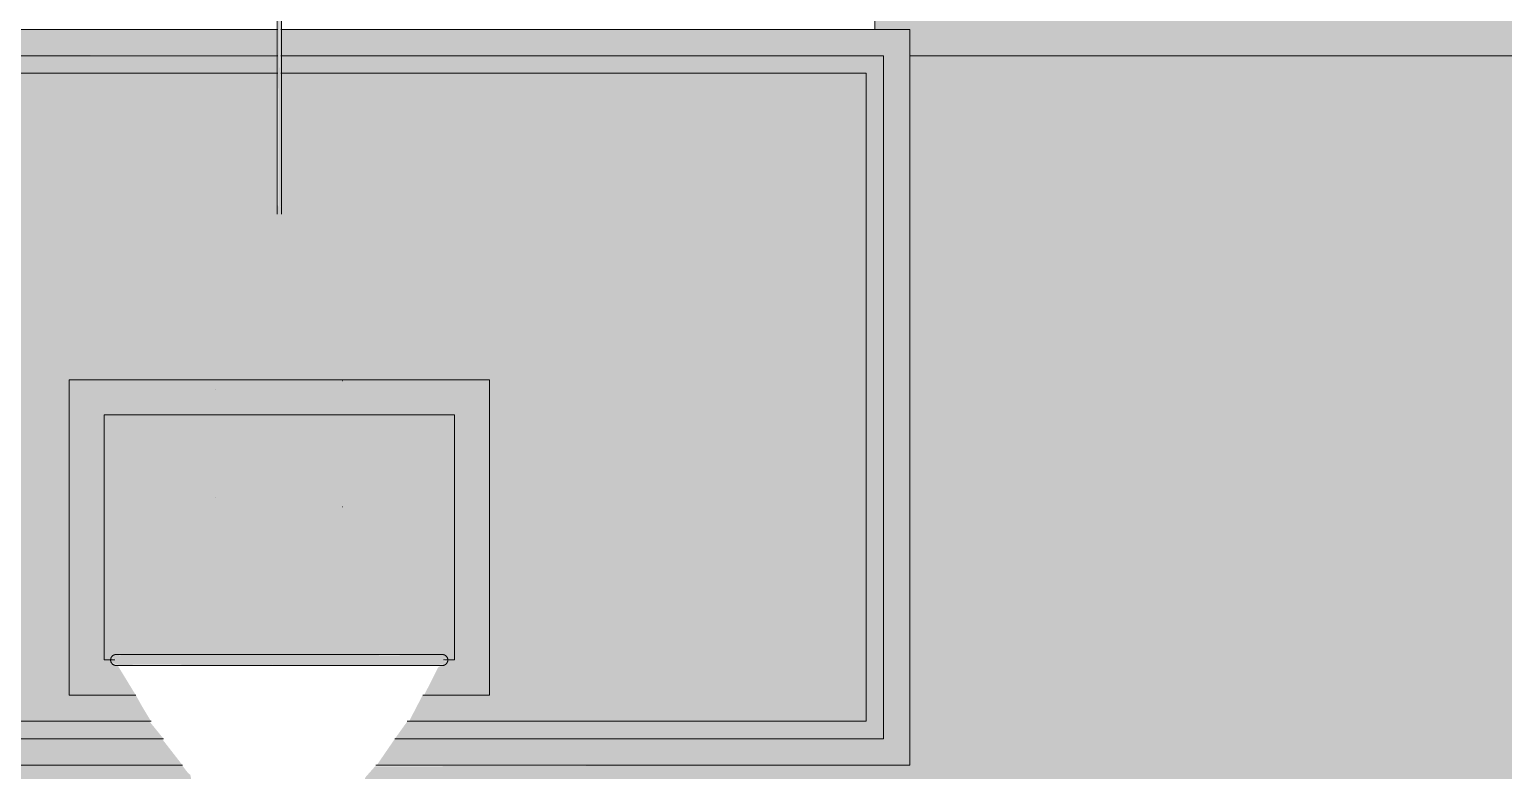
# Model space of a CAD drawing. Header units: inches. Extents: x 21380 to 98133, y -290 to 853.
# Drawn here: x 35903.7 to 35987.9, y 113.7 to 156 of the extents above; entities that cross this region are included whole.
import ezdxf

# ---------------------------------------------------------------- set-up
doc = ezdxf.new("R2010")
doc.units = ezdxf.units.IN
doc.header["$MEASUREMENT"] = 0
for name, color, linetype, lineweight in [('A-WALL-PATT', 111, 'Continuous', 25), ('M-HVAC-DUCT', 70, 'Continuous', 9), ('Q-SPCQ', 91, 'Continuous', 9)]:
    doc.layers.add(name, color=color, linetype=linetype, lineweight=lineweight)

# ---------------------------------------------------------------- blocks, each defined once
blk = doc.blocks.new('Basketball_Backstop-Performance_Sports_Systems-3103-Ceiling_Hung - 27_-0_ to 27_-11 7_8_-652462-Building Section - East_West looking South')
at = {"layer": 'Q-SPCQ'}
h = blk.add_hatch(color=256, dxfattribs=at)
h.paths.add_polyline_path([(-25622.169, 208.894), (-25622.233, 209.062), (-25622.231, 209.011), (-25622.169, 208.895)], flags=0)
h.paths.add_polyline_path([(-25622.169, 145.856), (-25622.233, 208.891), (-25622.294, 208.884), (-25622.227, 145.882), (-25622.197, 145.862)], flags=0)
for points in [[(-25622.169, 145.856), (-25622.061, 145.965), (-25622.044, 146.074), (-25622.106, 208.891), (-25622.169, 208.884), (-25622.169, 149.666)], [(-25612.79, 120), (-25612.591, 120.156), (-25612.848, 120.27), (-25613.781, 120.278), (-25614.039, 120.261), (-25617.032, 120.279), (-25618.168, 120.284), (-25619.198, 120.312), (-25622.554, 120.296), (-25623.182, 120.312), (-25625.369, 120.276), (-25626.978, 120.312), (-25629.849, 120.303), (-25631.5, 120.27), (-25631.757, 120.156), (-25631.5, 120), (-25612.848, 120)], [(-25621.166, 119.687), (-25618.168, 119.706), (-25617.081, 119.694), (-25613.781, 119.693), (-25612.848, 119.73), (-25612.591, 119.844), (-25612.848, 120), (-25631.558, 120), (-25631.757, 119.844), (-25631.327, 119.714), (-25631.004, 119.693), (-25630.309, 119.739), (-25627.316, 119.721), (-25625.42, 119.695), (-25625.15, 119.688), (-25622.554, 119.724), (-25621.224, 119.689)]]:
    blk.add_hatch(color=256, dxfattribs=at).paths.add_polyline_path(points, flags=0)
h = blk.add_hatch(color=256, dxfattribs=at)
h.paths.add_polyline_path([(-25616.374, 114), (-25586.174, 114), (-25586.174, 156), (-25622.044, 156), (-25622.044, 154.5), (-25587.674, 154.5), (-25587.674, 115.5), (-25615.581, 115.487), (-25616.601, 114)], flags=0)
h.paths.add_polyline_path([(-25627.974, 114), (-25627.701, 114), (-25628.866, 115.5), (-25656.674, 115.5), (-25656.674, 154.5), (-25622.294, 154.548), (-25622.294, 156), (-25658.174, 156), (-25658.174, 114), (-25627.993, 114)], flags=0)
h = blk.add_hatch(color=256, dxfattribs=at)
h.paths.add_polyline_path([(-25613.781, 115.5), (-25587.674, 115.5), (-25587.674, 154.5), (-25622.044, 154.5), (-25622.044, 153.5), (-25588.674, 153.5), (-25588.674, 116.5), (-25614.856, 116.5), (-25615.572, 115.5), (-25613.926, 115.5)], flags=0)
h.paths.add_polyline_path([(-25629.588, 115.5), (-25628.775, 115.5), (-25629.588, 116.5), (-25655.674, 116.5), (-25655.674, 153.5), (-25622.294, 153.5), (-25622.294, 154.5), (-25656.674, 154.5), (-25656.674, 115.5), (-25629.649, 115.5)], flags=0)
h.paths.add_polyline_path([(-25610.174, 118), (-25610.174, 136), (-25634.174, 136), (-25634.174, 118), (-25630.373, 118.011), (-25631.417, 119.723), (-25631.605, 119.777), (-25631.757, 119.844), (-25631.558, 120), (-25632.174, 120), (-25632.174, 134), (-25612.174, 134), (-25612.174, 120), (-25612.726, 119.95), (-25612.591, 119.844), (-25613.095, 119.583), (-25613.899, 118), (-25612.591, 118)], flags=0)
h = blk.add_hatch(color=256, dxfattribs=at)
h.paths.add_polyline_path([(-25655.674, 116.5), (-25629.492, 116.5), (-25630, 117.346), (-25630.366, 118), (-25634.174, 118), (-25634.174, 136), (-25610.174, 136), (-25610.174, 118), (-25613.982, 118), (-25614.76, 116.5), (-25588.674, 116.5), (-25588.674, 153.5), (-25622.044, 153.5), (-25622.106, 145.885), (-25622.231, 145.885), (-25622.294, 146.074), (-25622.294, 153.5), (-25655.674, 153.5), (-25655.674, 125.253)], flags=0)
h.paths.add_polyline_path([(-25632.174, 120), (-25631.558, 120), (-25631.757, 120.156), (-25631.253, 120.292), (-25630.24, 120.305), (-25618.168, 120.312), (-25612.79, 120.244), (-25612.641, 120.117), (-25612.716, 120), (-25612.174, 120), (-25612.174, 134), (-25632.174, 134), (-25632.174, 120.208)], flags=0)
for p, q in [((-25622.294, 208.887), (-25622.294, 145.456)), ((-25622.044, 145.456), (-25622.044, 208.887)), ((-25588.174, 157.563), (-25588.174, 156)), ((-25622.25, 156), (-25658.174, 156)), ((-25586.174, 156), (-25622.087, 156)), ((-25586.174, 114), (-25586.174, 156)), ((-25656.674, 154.5), (-25622.251, 154.5)), ((-25622.251, 154.5), (-25656.674, 154.5)), ((-25622.087, 154.5), (-25587.674, 154.5)), ((-25587.674, 154.5), (-25622.087, 154.5)), ((-25587.674, 154.5), (-25587.674, 115.5)), ((-25587.674, 115.5), (-25587.674, 154.5)), ((-25622.251, 153.5), (-25655.674, 153.5)), ((-25655.674, 153.5), (-25622.251, 153.5)), ((-25588.674, 153.5), (-25622.087, 153.5)), ((-25622.087, 153.5), (-25588.674, 153.5)), ((-25588.674, 116.5), (-25588.674, 153.5)), ((-25588.674, 153.5), (-25588.674, 116.5)), ((-25634.174, 118), (-25634.174, 136)), ((-25634.174, 136), (-25610.174, 136)), ((-25610.174, 136), (-25634.174, 136)), ((-25634.174, 136), (-25634.174, 118)), ((-25618.556, 135.937), (-25618.55, 135.937)), ((-25610.174, 136), (-25610.174, 118)), ((-25610.174, 118), (-25610.174, 136)), ((-25625.792, 135.437), (-25625.798, 135.437)), ((-25612.174, 134), (-25632.174, 134)), ((-25632.174, 134), (-25632.174, 120)), ((-25632.174, 120), (-25632.174, 134)), ((-25632.174, 134), (-25612.174, 134)), ((-25612.174, 120), (-25612.174, 134)), ((-25612.174, 134), (-25612.174, 120)), ((-25625.792, 129.25), (-25625.798, 129.25)), ((-25618.556, 128.75), (-25618.55, 128.75)), ((-25632.174, 120), (-25631.558, 120)), ((-25631.558, 120), (-25632.174, 120)), ((-25626.674, 120.312), (-25625.299, 120.312)), ((-25625.424, 120.312), (-25625.674, 120.312)), ((-25625.674, 120.304), (-25625.674, 120.312)), ((-25625.299, 120.312), (-25619.049, 120.312)), ((-25619.049, 120.312), (-25617.674, 120.312)), ((-25618.674, 120.312), (-25618.924, 120.312)), ((-25618.674, 120.312), (-25618.674, 120.304)), ((-25612.79, 120), (-25612.174, 120)), ((-25612.174, 120), (-25612.79, 120)), ((-25630.366, 118), (-25634.174, 118)), ((-25634.174, 118), (-25630.366, 118)), ((-25610.174, 118), (-25613.982, 118)), ((-25613.982, 118), (-25610.174, 118)), ((-25655.674, 116.5), (-25629.492, 116.5)), ((-25629.492, 116.5), (-25655.674, 116.5)), ((-25614.861, 116.5), (-25588.674, 116.5)), ((-25588.674, 116.5), (-25614.861, 116.5)), ((-25628.775, 115.5), (-25656.674, 115.5)), ((-25656.674, 115.5), (-25628.775, 115.5)), ((-25587.674, 115.5), (-25615.572, 115.5)), ((-25615.572, 115.5), (-25587.674, 115.5)), ((-25658.174, 114), (-25627.69, 114)), ((-25616.653, 114), (-25586.174, 114))]:
    blk.add_line(p, q, dxfattribs=at)
at = {"layer": 'Q-SPCQ', "flags": 128}
for points in [[(-25631.799, 120), (-25631.799, 120.012), (-25631.798, 120.025), (-25631.797, 120.037), (-25631.795, 120.05), (-25631.793, 120.062), (-25631.79, 120.074), (-25631.787, 120.086), (-25631.783, 120.098), (-25631.779, 120.11), (-25631.774, 120.122), (-25631.769, 120.133), (-25631.764, 120.144), (-25631.758, 120.155), (-25631.751, 120.166), (-25631.744, 120.176), (-25631.737, 120.187), (-25631.729, 120.196), (-25631.721, 120.206), (-25631.713, 120.215), (-25631.704, 120.224), (-25631.695, 120.233), (-25631.686, 120.241), (-25631.676, 120.249), (-25631.666, 120.256), (-25631.655, 120.263), (-25631.645, 120.27), (-25631.634, 120.276), (-25631.623, 120.281), (-25631.611, 120.287), (-25631.6, 120.291), (-25631.588, 120.296), (-25631.576, 120.299), (-25631.564, 120.303), (-25631.552, 120.306), (-25631.54, 120.308), (-25631.527, 120.31), (-25631.515, 120.311), (-25631.502, 120.312), (-25631.49, 120.312), (-25631.486, 120.312)], [(-25631.486, 119.687), (-25631.499, 119.688), (-25631.511, 119.688), (-25631.524, 119.69), (-25631.536, 119.691), (-25631.549, 119.694), (-25631.561, 119.696), (-25631.573, 119.7), (-25631.585, 119.703), (-25631.597, 119.708), (-25631.608, 119.712), (-25631.62, 119.717), (-25631.631, 119.723), (-25631.642, 119.729), (-25631.652, 119.735), (-25631.663, 119.742), (-25631.673, 119.749), (-25631.683, 119.757), (-25631.692, 119.765), (-25631.702, 119.773), (-25631.711, 119.782), (-25631.719, 119.791), (-25631.727, 119.801), (-25631.735, 119.811), (-25631.742, 119.821), (-25631.749, 119.831), (-25631.756, 119.842), (-25631.762, 119.853), (-25631.768, 119.864), (-25631.773, 119.875), (-25631.778, 119.887), (-25631.782, 119.899), (-25631.786, 119.91), (-25631.789, 119.922), (-25631.792, 119.935), (-25631.794, 119.947), (-25631.796, 119.959), (-25631.798, 119.972), (-25631.799, 119.984), (-25631.799, 119.997), (-25631.799, 120)], [(-25612.861, 120.312), (-25612.869, 120.312), (-25612.891, 120.312), (-25612.928, 120.312), (-25612.98, 120.312), (-25613.047, 120.312), (-25613.128, 120.312), (-25613.224, 120.312), (-25613.334, 120.312), (-25613.458, 120.312), (-25613.597, 120.312), (-25613.748, 120.312), (-25613.914, 120.312), (-25614.092, 120.312), (-25614.284, 120.312), (-25614.488, 120.312), (-25614.704, 120.312), (-25614.933, 120.312), (-25615.173, 120.312), (-25615.424, 120.312), (-25615.686, 120.312), (-25615.958, 120.312), (-25616.24, 120.312), (-25616.532, 120.312), (-25616.833, 120.312), (-25617.142, 120.312), (-25617.46, 120.312), (-25617.785, 120.312), (-25618.117, 120.312), (-25618.455, 120.312), (-25618.799, 120.312), (-25619.149, 120.312), (-25619.504, 120.312), (-25619.863, 120.312), (-25620.225, 120.312), (-25620.591, 120.312), (-25620.959, 120.312), (-25621.33, 120.312), (-25621.701, 120.312), (-25622.073, 120.312), (-25622.446, 120.312), (-25622.818, 120.312), (-25623.189, 120.312), (-25623.558, 120.312), (-25623.925, 120.312), (-25624.29, 120.312), (-25624.651, 120.312), (-25625.008, 120.312), (-25625.36, 120.312), (-25625.708, 120.312), (-25626.049, 120.312), (-25626.385, 120.312), (-25626.714, 120.312), (-25627.035, 120.312), (-25627.349, 120.312), (-25627.654, 120.312), (-25627.951, 120.312), (-25628.238, 120.312), (-25628.516, 120.312), (-25628.784, 120.312), (-25629.041, 120.312), (-25629.287, 120.312), (-25629.522, 120.312), (-25629.745, 120.312), (-25629.955, 120.312), (-25630.154, 120.312), (-25630.339, 120.312), (-25630.512, 120.312), (-25630.671, 120.312), (-25630.817, 120.312), (-25630.948, 120.312), (-25631.066, 120.312), (-25631.17, 120.312), (-25631.259, 120.312), (-25631.333, 120.312), (-25631.393, 120.312), (-25631.438, 120.312), (-25631.469, 120.312), (-25631.484, 120.312), (-25631.486, 120.312)], [(-25631.486, 120.312), (-25631.479, 120.312), (-25631.457, 120.312), (-25631.419, 120.312), (-25631.367, 120.312), (-25631.301, 120.312), (-25631.22, 120.312), (-25631.124, 120.312), (-25631.014, 120.312), (-25630.889, 120.312), (-25630.751, 120.312), (-25630.599, 120.312), (-25630.434, 120.312), (-25630.255, 120.312), (-25630.064, 120.312), (-25629.86, 120.312), (-25629.643, 120.312), (-25629.415, 120.312), (-25629.175, 120.312), (-25628.924, 120.312), (-25628.662, 120.312), (-25628.39, 120.312), (-25628.107, 120.312), (-25627.816, 120.312), (-25627.515, 120.312), (-25627.205, 120.312), (-25626.941, 120.312)], [(-25631.486, 119.687), (-25631.479, 119.687), (-25631.457, 119.687), (-25631.419, 119.687), (-25631.367, 119.687), (-25631.301, 119.687), (-25631.22, 119.687), (-25631.124, 119.687), (-25631.014, 119.687), (-25630.889, 119.687), (-25630.751, 119.687), (-25630.599, 119.687), (-25630.434, 119.687), (-25630.255, 119.687), (-25630.064, 119.687), (-25629.86, 119.687), (-25629.643, 119.687), (-25629.415, 119.687), (-25629.175, 119.687), (-25628.924, 119.687), (-25628.662, 119.687), (-25628.39, 119.687), (-25628.107, 119.687), (-25627.816, 119.687), (-25627.515, 119.687), (-25627.205, 119.687), (-25626.888, 119.687), (-25626.563, 119.687), (-25626.231, 119.687), (-25625.893, 119.687), (-25625.548, 119.687), (-25625.199, 119.687), (-25624.844, 119.687), (-25624.485, 119.687), (-25624.122, 119.687), (-25623.757, 119.687), (-25623.388, 119.687), (-25623.018, 119.687), (-25622.647, 119.687), (-25622.274, 119.687), (-25621.902, 119.687), (-25621.53, 119.687), (-25621.159, 119.687), (-25620.79, 119.687), (-25620.422, 119.687), (-25620.058, 119.687), (-25619.697, 119.687), (-25619.34, 119.687), (-25618.988, 119.687), (-25618.64, 119.687), (-25618.299, 119.687), (-25617.963, 119.687), (-25617.634, 119.687), (-25617.313, 119.687), (-25616.999, 119.687), (-25616.694, 119.687), (-25616.397, 119.687), (-25616.109, 119.687), (-25615.832, 119.687), (-25615.564, 119.687), (-25615.307, 119.687), (-25615.061, 119.687), (-25614.826, 119.687), (-25614.603, 119.687), (-25614.393, 119.687), (-25614.194, 119.687), (-25614.009, 119.687), (-25613.836, 119.687), (-25613.677, 119.687), (-25613.531, 119.687), (-25613.399, 119.687), (-25613.282, 119.687), (-25613.178, 119.687), (-25613.089, 119.687), (-25613.015, 119.687), (-25612.955, 119.687), (-25612.909, 119.687), (-25612.879, 119.687), (-25612.864, 119.687), (-25612.861, 119.687)], [(-25631.259, 119.687), (-25631.333, 119.687), (-25631.393, 119.687), (-25631.438, 119.687), (-25631.469, 119.687), (-25631.484, 119.687), (-25631.486, 119.687)], [(-25626.888, 120.312), (-25626.563, 120.312), (-25626.231, 120.312), (-25625.893, 120.312), (-25625.548, 120.312), (-25625.199, 120.312), (-25624.844, 120.312), (-25624.485, 120.312), (-25624.122, 120.312), (-25623.757, 120.312), (-25623.388, 120.312), (-25623.018, 120.312), (-25622.647, 120.312), (-25622.274, 120.312), (-25621.902, 120.312), (-25621.53, 120.312), (-25621.159, 120.312), (-25620.79, 120.312), (-25620.422, 120.312), (-25620.058, 120.312), (-25619.697, 120.312), (-25619.34, 120.312), (-25618.988, 120.312), (-25618.64, 120.312), (-25618.299, 120.312), (-25617.963, 120.312), (-25617.634, 120.312), (-25617.313, 120.312), (-25616.999, 120.312), (-25616.694, 120.312), (-25616.397, 120.312), (-25616.109, 120.312), (-25615.832, 120.312), (-25615.564, 120.312), (-25615.307, 120.312), (-25615.061, 120.312), (-25614.826, 120.312), (-25614.603, 120.312), (-25614.393, 120.312), (-25614.194, 120.312), (-25614.009, 120.312), (-25613.836, 120.312), (-25613.677, 120.312), (-25613.531, 120.312), (-25613.399, 120.312), (-25613.282, 120.312), (-25613.178, 120.312), (-25613.089, 120.312), (-25613.015, 120.312), (-25612.955, 120.312), (-25612.909, 120.312), (-25612.879, 120.312), (-25612.864, 120.312), (-25612.861, 120.312)], [(-25612.861, 119.687), (-25612.869, 119.687), (-25612.891, 119.687), (-25612.928, 119.687), (-25612.98, 119.687), (-25613.047, 119.687), (-25613.128, 119.687)], [(-25612.861, 120.312), (-25612.849, 120.312), (-25612.836, 120.312), (-25612.824, 120.31), (-25612.812, 120.309), (-25612.799, 120.306), (-25612.787, 120.304), (-25612.775, 120.3), (-25612.763, 120.297), (-25612.751, 120.292), (-25612.74, 120.288), (-25612.728, 120.283), (-25612.717, 120.277), (-25612.706, 120.271), (-25612.695, 120.265), (-25612.685, 120.258), (-25612.675, 120.251), (-25612.665, 120.243), (-25612.655, 120.235), (-25612.646, 120.227), (-25612.637, 120.218), (-25612.629, 120.209), (-25612.621, 120.199), (-25612.613, 120.189), (-25612.605, 120.179), (-25612.598, 120.169), (-25612.592, 120.158), (-25612.586, 120.147), (-25612.58, 120.136), (-25612.575, 120.125), (-25612.57, 120.113), (-25612.566, 120.101), (-25612.562, 120.09), (-25612.559, 120.078), (-25612.556, 120.065), (-25612.553, 120.053), (-25612.552, 120.041), (-25612.55, 120.028), (-25612.549, 120.016), (-25612.549, 120.003), (-25612.549, 120)], [(-25612.549, 120), (-25612.549, 119.988), (-25612.55, 119.975), (-25612.551, 119.963), (-25612.553, 119.95), (-25612.555, 119.938), (-25612.558, 119.926), (-25612.561, 119.914), (-25612.565, 119.902), (-25612.569, 119.89), (-25612.574, 119.878), (-25612.579, 119.867), (-25612.584, 119.856), (-25612.59, 119.845), (-25612.597, 119.834), (-25612.604, 119.824), (-25612.611, 119.813), (-25612.618, 119.804), (-25612.626, 119.794), (-25612.635, 119.785), (-25612.644, 119.776), (-25612.653, 119.767), (-25612.662, 119.759), (-25612.672, 119.751), (-25612.682, 119.744), (-25612.693, 119.737), (-25612.703, 119.73), (-25612.714, 119.724), (-25612.725, 119.719), (-25612.737, 119.713), (-25612.748, 119.709), (-25612.76, 119.704), (-25612.772, 119.701), (-25612.784, 119.697), (-25612.796, 119.694), (-25612.808, 119.692), (-25612.821, 119.69), (-25612.833, 119.689), (-25612.846, 119.688), (-25612.858, 119.688), (-25612.861, 119.687)]]:
    blk.add_lwpolyline(points, dxfattribs=at)

msp = doc.modelspace()

# ---------------------------------------------------------------- hatches: boundary and pattern name
at = {"layer": 'A-WALL-PATT', "lineweight": 9}
h = msp.add_hatch(dxfattribs=at)
h.set_pattern_fill('FP_41', color=256, style=0, pattern_type=2)
h.set_pattern_definition([(90, (-86459.68, -1108), (-193, -193), [48, -145]), (180, (-86459.68, -1108), (-2e-14, -193), [96.25, -96.75]), (270, (-86555.93, -1060), (-193, -193), [48, -145]), (180, (-86459.68, -1060), (-2e-14, -193), [96.25, -96.75]), (270, (-86556.18, -1060), (-193, -193), [48, -145]), (180, (-86556.18, -1060), (-2e-14, -193), [96.25, -96.75]), (90, (-86652.43, -1108), (-193, -193), [48, -145]), (180, (-86556.18, -1108), (-2e-14, -193), [96.25, -96.75]), (90, (-86507.68, -1059.75), (-193, -193), [48, -145]), (180, (-86459.43, -1059.75), (-2e-14, -193), [48.25, -144.75]), (180, (-86459.43, -1011.75), (-2e-14, -193), [48.25, -144.75]), (90, (-86604.18, -1059.75), (-193, -193), [48, -145]), (180, (-86507.93, -1059.75), (-2e-14, -193), [96.25, -96.75]), (270, (-86507.93, -1011.75), (-193, -193), [48, -145]), (180, (-86507.93, -1011.75), (-2e-14, -193), [96.25, -96.75]), (180, (-86604.43, -1059.75), (-2e-14, -193), [48, -145]), (270, (-86604.43, -1011.75), (-193, -193), [48, -145]), (180, (-86604.43, -1011.75), (-2e-14, -193), [48, -145]), (90, (-86459.68, -1011.5), (-193, -193), [48, -145]), (180, (-86459.68, -1011.5), (-2e-14, -193), [96.25, -96.75]), (270, (-86555.93, -963.5), (-193, -193), [48, -145]), (180, (-86459.68, -963.5), (-2e-14, -193), [96.25, -96.75]), (270, (-86556.18, -963.5), (-193, -193), [48, -145]), (180, (-86556.18, -963.5), (-2e-14, -193), [96.25, -96.75]), (270, (-86652.43, -963.5), (-193, -193), [48, -145]), (180, (-86556.18, -1011.5), (-2e-14, -193), [96.25, -96.75]), (90, (-86507.68, -963.25), (-193, -193), [48, -145]), (180, (-86459.43, -963.25), (-2e-14, -193), [48.25, -144.75]), (180, (-86459.43, -915.25), (-2e-14, -193), [48.25, -144.75]), (90, (-86604.18, -963.25), (-193, -193), [48, -145]), (180, (-86507.93, -963.25), (-2e-14, -193), [96.25, -96.75]), (270, (-86507.93, -915.25), (-193, -193), [48, -145]), (180, (-86507.93, -915.25), (-2e-14, -193), [96.25, -96.75]), (180, (-86604.43, -963.25), (-2e-14, -193), [48, -145]), (270, (-86604.43, -915.25), (-193, -193), [48, -145]), (180, (-86604.43, -915.25), (-2e-14, -193), [48, -145])])
h.paths.add_polyline_path([(36874.715, 1), (36910.154, 1), (36910.154, 98.25), (36915.529, 98.273), (36863.696, 154.5), (36860.356, 154.5), (36722.279, 4.687), (36722.279, 1), (36874.118, 1)], flags=0)
h.paths.add_polyline_path([(36422.779, 1), (36422.779, 154.5), (36143.279, 154.5), (36143.279, 1), (36379.404, 1), (36379.404, 98.25), (36421.404, 98.25), (36421.404, 1)], flags=0)
h.paths.add_polyline_path([(36057.904, 1), (36133.279, 1), (36133.279, 154.5), (35953.995, 154.5), (35953.995, 114), (35923.471, 113.929), (35922.955, 113.348), (35922.904, 113.278), (35922.07, 107.113), (35921.936, 104.385), (35921.921, 101.312), (35913.995, 101.312), (35914.027, 105.722), (35913.769, 109.047), (35912.924, 113.434), (35912.759, 113.585), (35912.44, 114), (35881.995, 114), (35881.995, 154.5), (35853.779, 154.5), (35853.779, 1), (35977.404, 1), (35977.404, 98.25), (36057.904, 98.25), (36057.904, 37.365)], flags=0)
h.paths.add_polyline_path([(35835.535, 1), (35843.779, 1), (35843.779, 154.5), (35805.888, 154.5), (35802.943, 154.197), (35800.471, 153.521), (35798.334, 152.578), (35796.349, 151.329), (35793.892, 149.131), (35791.261, 146.5), (35800.654, 146.5), (35800.654, 1), (35802.453, 1)], flags=0)
h.paths.add_polyline_path([(36712.279, 1), (36712.279, 154.5), (36619.562, 154.5), (36619.562, 114), (36589.038, 113.929), (36588.545, 113.106), (36588.394, 112.501), (36587.725, 108.239), (36587.503, 104.385), (36587.488, 101.312), (36579.562, 101.312), (36579.595, 105.722), (36579.336, 109.047), (36578.503, 113.305), (36577.99, 114), (36547.562, 114.018), (36547.562, 154.5), (36432.779, 154.5), (36432.779, 1), (36620.654, 1), (36620.654, 98.25), (36697.279, 98.25), (36697.279, 1)], flags=0)
h.paths.add_polyline_path([(36722.279, 6.163), (36858.996, 154.5), (36722.279, 154.5), (36722.279, 6.182)], flags=0)
h.paths.add_polyline_path([(37957.381, 98.25), (37965.152, 98.25), (38016.996, 154.5), (37880.279, 154.5), (37880.279, 98.25), (37948.608, 98.25)], flags=0)
h.paths.add_polyline_path([(37590.779, 98.25), (37870.279, 98.25), (37870.279, 154.5), (37590.779, 154.5), (37590.779, 115.487)], flags=0)
h.paths.add_polyline_path([(37974.927, 98.25), (38073.529, 98.273), (38021.696, 154.5), (38018.356, 154.5), (37966.512, 98.25), (37973.822, 98.25)], flags=0)
h.paths.add_polyline_path([(37580.779, 98.25), (37580.779, 154.5), (37301.279, 154.5), (37301.279, 98.25), (37562.587, 98.25)], flags=0)
h.paths.add_polyline_path([(38720.648, 98.25), (38740.779, 98.25), (38740.779, 176), (38727.314, 175.972), (38728.035, 173.278), (38728.168, 172.258), (38728.279, 169.196), (38728.201, 125.205), (38728.035, 123.601), (38727.291, 120.858), (38726.135, 118.38), (38724.535, 116.095), (38722.442, 114.038), (38720.279, 112.523), (38717.294, 111.222), (38714.85, 110.605), (38711.875, 110.415), (38709.095, 110.731), (38706.806, 111.345), (38704.279, 112.523), (38701.994, 114.123), (38700.022, 116.095), (38698.422, 118.38), (38697.133, 121.319), (38696.461, 124.068), (38696.351, 125.253), (38696.279, 128.175), (38696.279, 170.5), (38696.522, 173.278), (38697.227, 176), (38634.175, 175.972), (38634.175, 154.5), (38459.279, 154.5), (38459.279, 98.25), (38703.102, 98.25)], flags=0)
h.paths.add_polyline_path([(36916.899, 98.25), (37001.779, 98.25), (37001.779, 154.5), (36865.06, 154.5), (36916.878, 98.273)], flags=0)
h.paths.add_polyline_path([(38124.071, 98.25), (38159.779, 98.25), (38159.779, 154.5), (38023.06, 154.5), (38074.899, 98.25), (38088.979, 98.25)], flags=0)
h.paths.add_polyline_path([(37011.779, 98.25), (37291.279, 98.25), (37291.279, 154.5), (37011.779, 154.5), (37011.779, 102.536)], flags=0)
h.paths.add_polyline_path([(38449.279, 98.25), (38449.279, 154.5), (38169.779, 154.5), (38169.779, 98.25), (38404.813, 98.25)], flags=0)
h.paths.add_polyline_path([(38667.404, 116.82), (38627.404, 116.82), (38627.404, 134.82), (38667.404, 134.82)], flags=0)
h.paths.add_polyline_path([(38748.779, 146.25), (38748.78, 146.25), (38748.779, 149.666)], flags=0)
h.paths.add_polyline_path([(35518.435, 146.5), (35554.279, 146.5), (35554.279, 176), (35276.779, 176), (35276.779, 146.5), (35509.661, 146.5)], flags=0)
h.paths.add_polyline_path([(35564.279, 146.5), (35565.625, 146.5), (35565.625, 170.5), (35565.868, 173.278), (35566.574, 176), (35564.279, 175.972), (35564.279, 149.666)], flags=0)
h.paths.add_polyline_path([(35597.625, 146.5), (35746.006, 146.5), (35772.857, 173.266), (35775.971, 176), (35596.66, 175.972), (35597.393, 173.191), (35597.514, 172.258), (35597.625, 169.698), (35597.625, 149.666)], flags=0)
h.paths.add_polyline_path([(35265.538, 146.5), (35266.669, 146.5), (35266.669, 148.136), (35266.134, 148.586), (35266.204, 148.67), (35266.779, 148.136), (35266.779, 146.5), (35268.669, 146.5), (35268.608, 148.063), (35268.134, 148.461), (35268.204, 148.545), (35268.779, 148.063), (35268.779, 176), (35265.538, 176), (35265.538, 148.136)], flags=0)
at = {"layer": 'M-HVAC-DUCT', "lineweight": 5}
h = msp.add_hatch(color=256, dxfattribs=at)
h.paths.add_polyline_path([(37220.433, 154.5), (38634.175, 154.548), (38634.175, 170.5), (36592.787, 170.5), (36590.814, 164.313), (36595.5, 164.313), (36595.562, 160.188), (36595.687, 160.188), (36595.687, 157.563), (36617.562, 157.563), (36617.562, 156), (36619.562, 156), (36619.562, 154.5), (37211.66, 154.5)], flags=0)
h.paths.add_polyline_path([(36106.238, 154.5), (36547.562, 154.548), (36547.562, 156), (36549.562, 156), (36549.562, 157.563), (36571.437, 157.563), (36571.51, 160.188), (36571.625, 160.215), (36571.687, 164.313), (36576.302, 164.339), (36574.338, 170.5), (35927.219, 170.5), (35925.246, 164.313), (35929.932, 164.313), (35929.995, 160.188), (35930.12, 160.129), (35930.12, 157.563), (35951.995, 157.563), (35951.995, 156), (35953.995, 156), (35953.995, 154.5), (36097.465, 154.5)], flags=0)
h.paths.add_polyline_path([(35881.995, 154.5), (35881.995, 156), (35883.995, 156), (35883.995, 157.563), (35905.87, 157.563), (35905.943, 160.188), (35906.057, 160.215), (35906.12, 164.313), (35910.743, 164.314), (35908.77, 170.5), (35805.888, 170.5), (35805.888, 154.5), (35880.783, 154.5)], flags=0)
h.paths.add_polyline_path([(35910.535, 157.563), (35910.557, 157.723), (35910.282, 157.563), (35910.528, 157.563)], flags=0)
h.paths.add_polyline_path([(35912.896, 157.563), (35912.059, 160.188), (35908.12, 160.144), (35908.12, 157.938), (35911.37, 157.938), (35911.37, 157.563)], flags=0)
h.paths.add_polyline_path([(36591.414, 157.563), (36591.275, 157.68), (36591.109, 157.658), (36591.109, 157.563), (36591.408, 157.563)], flags=0)
h.paths.add_polyline_path([(35925.847, 157.563), (35925.708, 157.68), (35925.542, 157.658), (35925.542, 157.563), (35925.841, 157.563)], flags=0)
h.paths.add_polyline_path([(36588.661, 157.563), (36590.187, 157.623), (36590.187, 157.938), (36593.437, 157.938), (36593.437, 160.188), (36589.498, 160.188), (36588.737, 157.801)], flags=0)
h.paths.add_polyline_path([(36576.937, 157.938), (36575.717, 157.563), (36576.061, 157.623), (36576.061, 157.706), (36576.445, 157.807)], flags=0)
h.paths.add_polyline_path([(36578.464, 157.563), (36577.626, 160.188), (36573.687, 160.188), (36573.687, 157.938), (36576.937, 157.938), (36576.937, 157.563)], flags=0)
h.paths.add_polyline_path([(35924.62, 157.563), (35924.62, 157.938), (35927.87, 157.938), (35927.87, 160.188), (35923.913, 160.133), (35923.093, 157.563)], flags=0)
h.paths.add_polyline_path([(36579.582, 164.313), (36580.25, 164.336), (36580.25, 170.5), (36577.609, 170.5), (36579.582, 164.314)], flags=0)
h.paths.add_polyline_path([(35921.307, 164.313), (35922.001, 164.395), (35923.948, 170.5), (35921.307, 170.5), (35921.307, 164.314)], flags=0)
h.paths.add_polyline_path([(35914.682, 164.313), (35914.682, 170.5), (35912.042, 170.5), (35914.015, 164.313)], flags=0)
h.paths.add_polyline_path([(36587.542, 164.313), (36589.516, 170.5), (36586.875, 170.5), (36586.875, 164.313)], flags=0)

# ---------------------------------------------------------------- linework, layer by layer
at = {"layer": 'M-HVAC-DUCT'}
msp.add_line((35953.995, 154.5), (36547.562, 154.5), dxfattribs=at)

# ---------------------------------------------------------------- block references
at = {"layer": 'Q-SPCQ'}
msp.add_blockref('Basketball_Backstop-Performance_Sports_Systems-3103-Ceiling_Hung - 27_-0_ to 27_-11 7_8_-652462-Building Section - East_West looking South', (61540.169, 0), dxfattribs=at)

doc.saveas('drawing.dxf')
